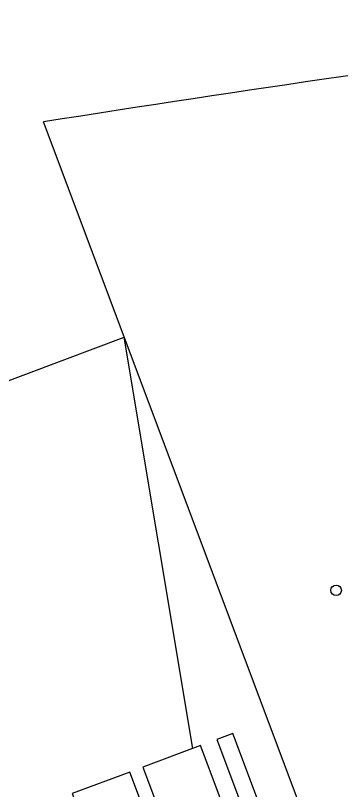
# Model space of a CAD drawing. Header units: millimetres. Extents: x 441156 to 441876, y 4514765 to 4515211.
# Drawn here: x 441694.563 to 441695.516, y 4514836.88 to 4514839.145 of the extents above; entities that cross this region are included whole.
import ezdxf

# ---------------------------------------------------------------- set-up
doc = ezdxf.new("R2010")
doc.units = ezdxf.units.MM
doc.layers.add('01_piscinas', color=254, linetype='Continuous')

msp = doc.modelspace()

# ---------------------------------------------------------------- linework, layer by layer
at = {"layer": '01_piscinas'}
for p, q in [((441697.98737654, 4514829.92970618, 0.00000015), (441694.64490464, 4514838.83373326, 0.00000132)), ((441691.60419494, 4514836.97494052, 0.00000013), (441694.88092804, 4514838.20498938, 0.00000124)), ((441695.08150005, 4514837.00323097, 0.00000125), (441694.88092804, 4514838.20498938, 0.00000124))]:
    msp.add_line(p, q, dxfattribs=at)
at = {"layer": '01_piscinas', "elevation": 0.00000131}
msp.add_lwpolyline([(441711.12642899, 4514839.51786643, 0.0181980441), (441704.59274015, 4514839.68960865, 0.0051616495), (441703.25167432, 4514839.66219888, 0.026485001), (441696.39780758, 4514839.08707105, 0.0067966815), (441694.64490464, 4514838.83373326, 0.0067966815)], format="xyb", dxfattribs=at)
at = {"layer": '01_piscinas', "elevation": 0.0000012}
for points in [[(441695.71378033, 4514835.53156263), (441695.7605908, 4514835.54913476), (441695.19828274, 4514837.04706988), (441695.15147227, 4514837.02949776), (441695.71378033, 4514835.53156263)], [(441695.49728625, 4514835.45029318), (441695.66580395, 4514835.51355284), (441695.10349589, 4514837.01148796), (441694.93497819, 4514836.94822831), (441695.49728625, 4514835.45029318)], [(441694.89752981, 4514836.9341706), (441694.72901211, 4514836.87091095), (441695.29132017, 4514835.37297582), (441695.45983787, 4514835.43623548), (441694.89752981, 4514836.9341706)]]:
    msp.add_lwpolyline(points, dxfattribs=at)
at = {"layer": '01_piscinas'}
msp.add_circle((441695.50018444, 4514837.46506849, 0.00000118), 0.01541533, dxfattribs=at)

doc.saveas('drawing.dxf')
